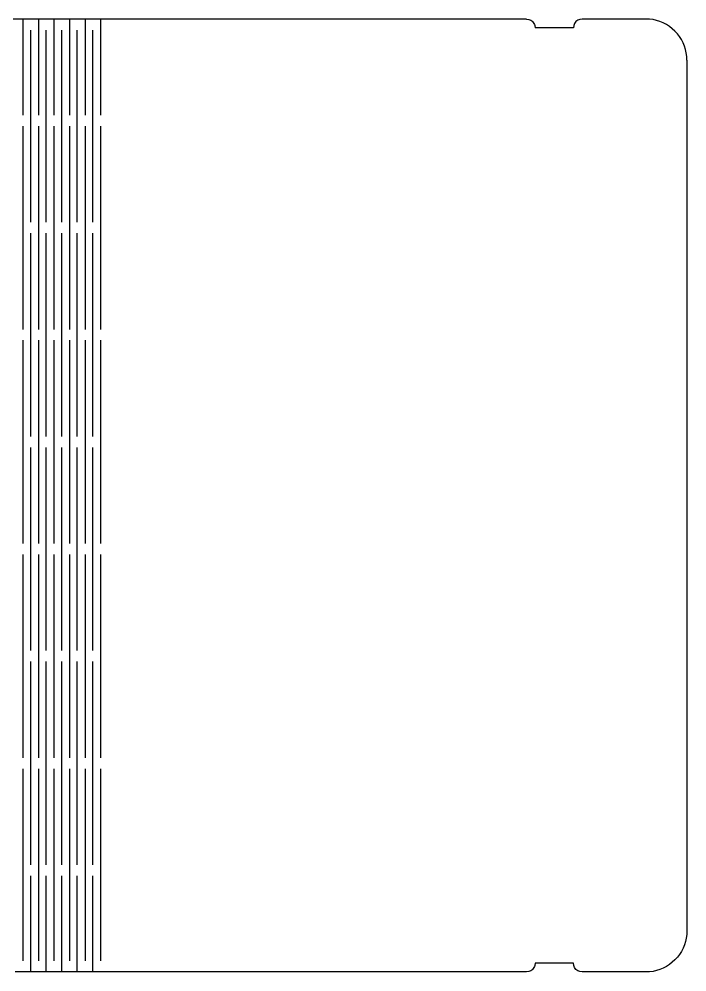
# Model space of a CAD drawing. Extents: x -155 to 155, y -110 to 110.
# Drawn here: x 0 to 155, y -110.5 to 110.5 of the extents above; entities that cross this region are included whole.
import ezdxf

# ---------------------------------------------------------------- set-up
doc = ezdxf.new("R2010")
doc.units = 0
doc.layers.get('0').update_dxf_attribs({"linetype": 'CONTINUOUS'})

msp = doc.modelspace()

# ---------------------------------------------------------------- linework, layer by layer
for p, q in [((0.9, 110.49), (-2.7, 110.49)), ((0.9, 110.49), (0.9, 88.2)), ((4.5, 110.49), (0.9, 110.49)), ((4.5, 110.49), (4.5, 88.2)), ((8.1, 110.49), (4.5, 110.49)), ((8.1, 110.49), (8.1, 88.2)), ((11.71, 110.49), (8.1, 110.49)), ((11.71, 110.49), (11.71, 88.2)), ((15.31, 110.49), (11.71, 110.49)), ((15.31, 110.49), (15.31, 88.2)), ((18.91, 110.49), (15.31, 110.49)), ((18.91, 110.49), (18.91, 88.2)), ((117.77, 110.49), (18.91, 110.49)), ((117.77, 110.49), (118.28, 110.42)), ((118.28, 110.42), (118.53, 110.34)), ((118.53, 110.34), (118.77, 110.22)), ((118.77, 110.22), (118.98, 110.08)), ((118.98, 110.08), (119.18, 109.9)), ((119.18, 109.9), (119.35, 109.71)), ((119.35, 109.71), (119.5, 109.49)), ((119.5, 109.49), (119.62, 109.26)), ((119.62, 109.26), (119.7, 109.01)), ((119.7, 109.01), (119.77, 108.49)), ((128.66, 108.49), (119.77, 108.49)), ((128.73, 109.01), (128.66, 108.49)), ((128.81, 109.26), (128.73, 109.01)), ((128.93, 109.49), (128.81, 109.26)), ((129.07, 109.71), (128.93, 109.49)), ((129.24, 109.9), (129.07, 109.71)), ((129.44, 110.08), (129.24, 109.9)), ((129.66, 110.22), (129.44, 110.08)), ((129.89, 110.34), (129.66, 110.22)), ((130.14, 110.42), (129.89, 110.34)), ((130.66, 110.49), (130.14, 110.42)), ((145.48, 110.49), (130.66, 110.49)), ((146.31, 110.45), (145.48, 110.49)), ((147.14, 110.35), (146.31, 110.45)), ((147.95, 110.17), (147.14, 110.35)), ((148.74, 109.92), (147.95, 110.17)), ((149.51, 109.6), (148.74, 109.92)), ((150.24, 109.21), (149.51, 109.6)), ((150.95, 108.77), (150.24, 109.21)), ((151.6, 108.26), (150.95, 108.77)), ((2.7, 63.36), (2.7, 107.95)), ((6.3, 63.36), (6.3, 107.95)), ((9.9, 63.36), (9.9, 107.95)), ((13.51, 63.36), (13.51, 107.95)), ((17.11, 63.36), (17.11, 107.95)), ((152.22, 107.7), (151.6, 108.26)), ((152.78, 107.09), (152.22, 107.7)), ((153.28, 106.43), (152.78, 107.09)), ((153.73, 105.73), (153.28, 106.43)), ((154.11, 104.99), (153.73, 105.73)), ((154.43, 104.22), (154.11, 104.99)), ((154.68, 103.43), (154.43, 104.22)), ((154.86, 102.62), (154.68, 103.43)), ((154.97, 101.8), (154.86, 102.62)), ((155.01, 100.96), (154.97, 101.8)), ((155.01, 100.96), (155.01, -100.96)), ((0.9, 85.66), (0.9, 38.53)), ((4.5, 85.66), (4.5, 38.53)), ((8.1, 85.66), (8.1, 38.53)), ((11.71, 85.66), (11.71, 38.53)), ((15.31, 85.66), (15.31, 38.53)), ((18.91, 85.66), (18.91, 38.53)), ((2.7, 13.69), (2.7, 60.82)), ((6.3, 13.69), (6.3, 60.82)), ((9.9, 13.69), (9.9, 60.82)), ((13.51, 13.69), (13.51, 60.82)), ((17.11, 13.69), (17.11, 60.82)), ((0.9, 35.99), (0.9, -11.15)), ((4.5, 35.99), (4.5, -11.15)), ((8.1, 35.99), (8.1, -11.15)), ((11.71, 35.99), (11.71, -11.15)), ((15.31, 35.99), (15.31, -11.15)), ((18.91, 35.99), (18.91, -11.15)), ((2.7, -35.98), (2.7, 11.15)), ((6.3, -35.98), (6.3, 11.15)), ((9.9, -35.98), (9.9, 11.15)), ((13.51, -35.98), (13.51, 11.15)), ((17.11, -35.98), (17.11, 11.15)), ((0.9, -13.69), (0.9, -60.82)), ((4.5, -13.69), (4.5, -60.82)), ((8.1, -13.69), (8.1, -60.82)), ((11.71, -13.69), (11.71, -60.82)), ((15.31, -13.69), (15.31, -60.82)), ((18.91, -13.69), (18.91, -60.82)), ((2.7, -85.65), (2.7, -38.52)), ((6.3, -85.65), (6.3, -38.52)), ((9.9, -85.65), (9.9, -38.52)), ((13.51, -85.65), (13.51, -38.52)), ((17.11, -85.65), (17.11, -38.52)), ((0.9, -63.36), (0.9, -107.95)), ((4.5, -63.36), (4.5, -107.95)), ((8.1, -63.36), (8.1, -107.95)), ((11.71, -63.36), (11.71, -107.95)), ((15.31, -63.36), (15.31, -107.95)), ((18.91, -63.36), (18.91, -107.95)), ((2.7, -110.49), (2.7, -88.19)), ((6.3, -110.49), (6.3, -88.19)), ((9.9, -110.49), (9.9, -88.19)), ((13.51, -110.49), (13.51, -88.19)), ((17.11, -110.49), (17.11, -88.19)), ((155.01, -100.96), (154.97, -101.8)), ((154.68, -103.43), (154.43, -104.22)), ((154.86, -102.62), (154.68, -103.43)), ((154.97, -101.8), (154.86, -102.62)), ((153.73, -105.73), (153.28, -106.43)), ((154.11, -104.99), (153.73, -105.73)), ((154.43, -104.22), (154.11, -104.99)), ((151.6, -108.26), (150.95, -108.77)), ((152.22, -107.7), (151.6, -108.26)), ((152.78, -107.09), (152.22, -107.7)), ((153.28, -106.43), (152.78, -107.09)), ((2.7, -110.49), (-0.9, -110.49)), ((6.3, -110.49), (2.7, -110.49)), ((9.9, -110.49), (6.3, -110.49)), ((13.51, -110.49), (9.9, -110.49)), ((15.31, -110.49), (13.51, -110.49)), ((17.11, -110.49), (15.31, -110.49)), ((18.91, -110.49), (17.11, -110.49)), ((117.77, -110.49), (18.91, -110.49)), ((118.28, -110.42), (117.77, -110.49)), ((118.53, -110.34), (118.28, -110.42)), ((118.77, -110.22), (118.53, -110.34)), ((118.98, -110.08), (118.77, -110.22)), ((119.18, -109.9), (118.98, -110.08)), ((119.35, -109.71), (119.18, -109.9)), ((119.5, -109.49), (119.35, -109.71)), ((119.62, -109.26), (119.5, -109.49)), ((119.7, -109.01), (119.62, -109.26)), ((119.77, -108.49), (119.7, -109.01)), ((128.66, -108.49), (119.77, -108.49)), ((128.73, -109.01), (128.66, -108.49)), ((128.81, -109.26), (128.73, -109.01)), ((128.93, -109.49), (128.81, -109.26)), ((129.07, -109.71), (128.93, -109.49)), ((129.24, -109.9), (129.07, -109.71)), ((129.44, -110.08), (129.24, -109.9)), ((129.66, -110.22), (129.44, -110.08)), ((129.89, -110.34), (129.66, -110.22)), ((130.14, -110.42), (129.89, -110.34)), ((130.66, -110.49), (130.14, -110.42)), ((145.48, -110.49), (130.66, -110.49)), ((146.31, -110.45), (145.48, -110.49)), ((147.14, -110.35), (146.31, -110.45)), ((147.95, -110.17), (147.14, -110.35)), ((148.74, -109.92), (147.95, -110.17)), ((149.51, -109.6), (148.74, -109.92)), ((150.24, -109.21), (149.51, -109.6)), ((150.95, -108.77), (150.24, -109.21))]:
    msp.add_line(p, q)

doc.saveas('drawing.dxf')
